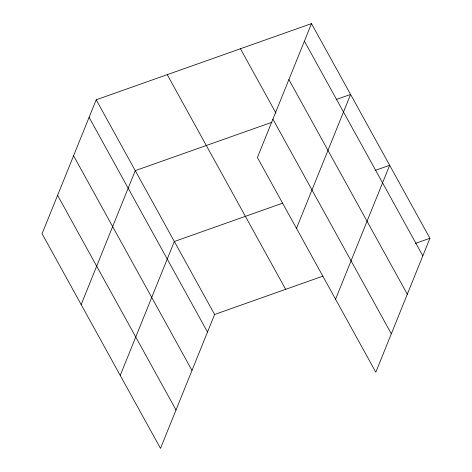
<?xml version="1.0" encoding="UTF-8"?>
<svg xmlns="http://www.w3.org/2000/svg" width="472" height="472" viewBox="0 0 472 472"><rect width="100%" height="100%" fill="white"/><g stroke="black" fill="none" stroke-linecap="round" stroke-linejoin="round"><path stroke-width="0.71" d="M311.508 23.6L257.399 157.524L375.812 372.202L429.921 238.277L311.508 23.6L96.188 99.799L42.079 233.723L160.492 448.4L214.601 314.476L322.954 276.132M81.154 304.564L135.263 170.64L271.931 122.277M120.23 375.411L174.339 241.487L282.693 203.143M296.475 228.371L350.584 94.441L336.099 99.568M335.551 299.213L389.66 165.288L375.175 170.416M415.437 243.404L429.921 238.277M304.411 41.164L422.823 255.842M288.899 79.561L407.312 294.239M240.454 48.746L275.978 113.15M272.91 119.127L391.329 333.804M167.241 74.653L285.654 289.33M96.188 99.799L214.601 314.476M89.09 117.357L207.503 332.04M73.579 155.76L191.992 370.437M57.596 195.32L176.009 410.003"/></g></svg>
